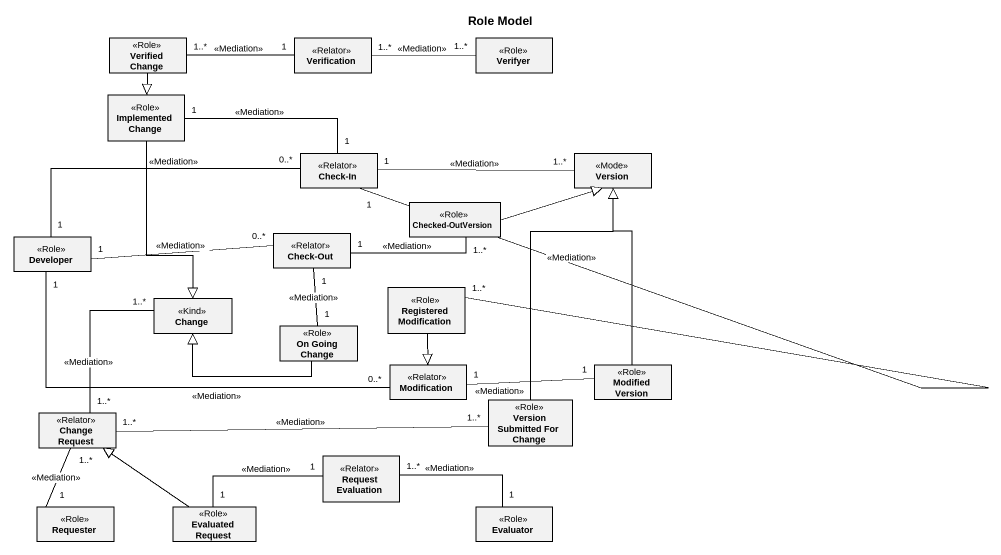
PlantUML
@startuml
title Role Model
hide circle
hide empty members
class "Verified Change" as Verified_Change <<Role>>
class Verification <<Relator>>
class Verifyer <<Role>>
class "Implemented Change" as Implemented_Change <<Role>>
class "Check-In" as Check_In <<Relator>>
class Version <<Mode>>
class "Checked-OutVersion" as Checked_OutVersion <<Role>>
class Developer <<Role>>
class "Check-Out" as Check_Out <<Relator>>
class Change <<Kind>>
class "Registered Modification" as Registered_Modification <<Role>>
class "On Going Change" as On_Going_Change <<Role>>
class Modification <<Relator>>
class "Modified Version" as Modified_Version <<Role>>
class "Change Request" as Change_Request <<Relator>>
class "Version Submitted For Change" as Version_Submitted_For_Change <<Role>>
class "Request Evaluation" as Request_Evaluation <<Relator>>
class Requester <<Role>>
class "Evaluated Request" as Evaluated_Request <<Role>>
class Evaluator <<Role>>
Verified_Change --|> Implemented_Change
Verification "1" -left- "1..*" Verified_Change : <<Mediation>>
Verifyer "1..*" -left- "1..*" Verification : <<Mediation>>
Implemented_Change --|> Change
Check_In "1" -left- "1" Implemented_Change : <<Mediation>>
Check_In "0..*" -left- "1" Developer : <<Mediation>>
Check_In "1" -- "1..*" Registered_Modification : <<Mediation>>
Version "1..*" -left- "1" Check_In : <<Mediation>>
Checked_OutVersion -right-|> Version
Check_Out "1" -right- "1..*" Checked_OutVersion : <<Mediation>>
Check_Out "0..*" -left- "1" Developer : <<Mediation>>
Check_Out "1" -- "1" On_Going_Change : <<Mediation>>
Registered_Modification --|> Modification
On_Going_Change -left-|> Change
Modification "0..*" -left- "1" Developer : <<Mediation>>
Modification "1" -right- "1" Modified_Version : <<Mediation>>
Modified_Version -up-|> Version
Change_Request "1..*" -up- "1..*" Change : <<Mediation>>
Change_Request "1..*" -right- "1..*" Version_Submitted_For_Change : <<Mediation>>
Change_Request "1..*" -- "1" Requester : <<Mediation>>
Version_Submitted_For_Change -up-|> Version
Request_Evaluation "1..*" -right- "1" Evaluator : <<Mediation>>
Evaluated_Request -up-|> Change_Request
Evaluated_Request "1" -right- "1" Request_Evaluation : <<Mediation>>
@enduml
